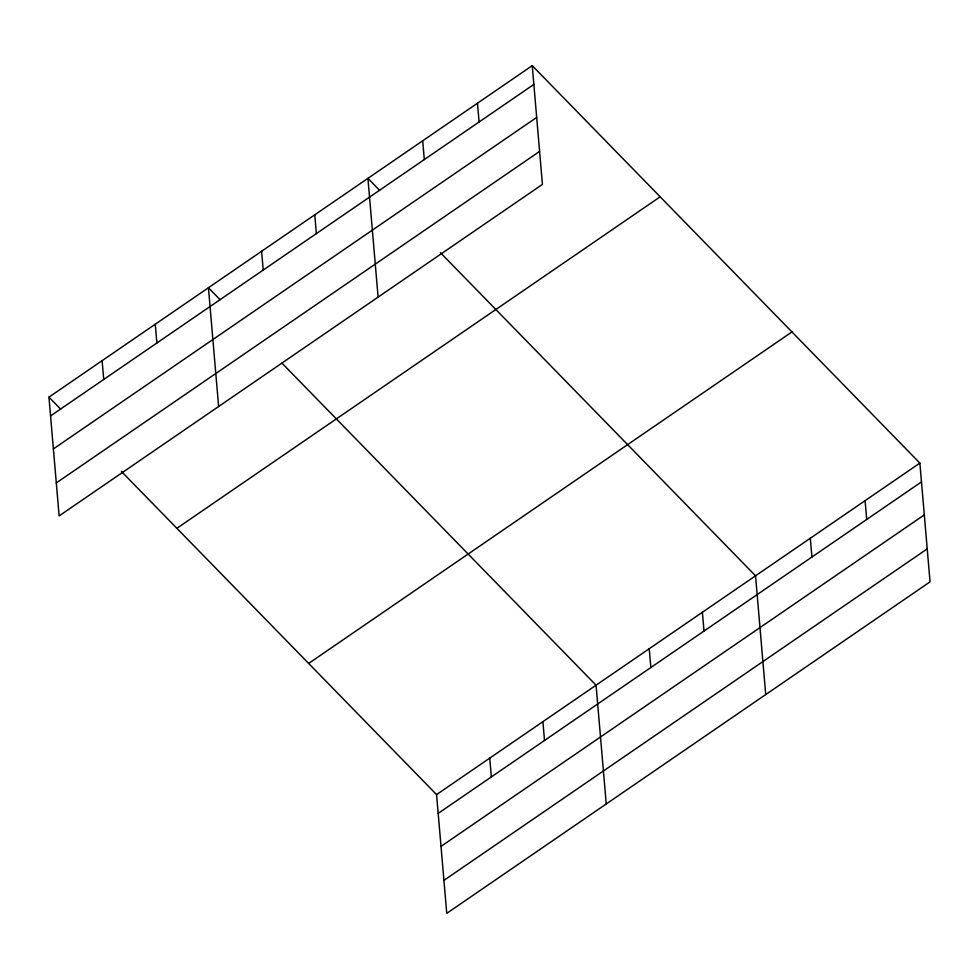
<?xml version="1.0" encoding="UTF-8"?>
<svg xmlns="http://www.w3.org/2000/svg" width="979" height="979" viewBox="0 0 979 979"><rect width="100%" height="100%" fill="white"/><g stroke="black" fill="none" stroke-linecap="round" stroke-linejoin="round"><path stroke-width="1.47" d="M532.246 65.642L542.427 184.407L59.132 515.909L48.95 397.144L532.246 65.642L919.868 463.091L930.05 581.856L446.754 913.358L436.573 794.593L121.433 471.462M50.565 415.928L533.849 84.427M53.392 448.92L536.688 117.419M56.305 482.916L539.6 151.415M176.869 528.305L660.164 196.803M308.654 663.432L791.95 331.93M436.573 794.593L919.868 463.091M438.188 813.39L921.484 481.888M441.015 846.382L924.311 514.881M443.928 880.366L927.223 548.864M379.644 190.367L367.92 178.349L378.102 297.114M440.415 252.668L755.543 575.811L765.725 694.576M220.165 299.77L208.441 287.74L218.623 406.505M281.989 363.16L596.064 685.202L606.246 803.967M48.95 397.144L60.674 409.161M865.093 500.661L866.709 519.457M810.318 538.23L811.934 557.027M702.384 612.267L703.999 631.063M649.224 648.734L650.839 667.531M542.904 721.67L544.508 740.454M477.471 103.211L479.086 121.996M489.733 758.125L491.348 776.922M422.695 140.78L424.311 159.565M314.761 214.817L316.376 233.602M261.601 251.285L263.204 270.069M155.269 324.208L156.885 343.005M102.11 360.676L103.725 379.473"/></g></svg>
